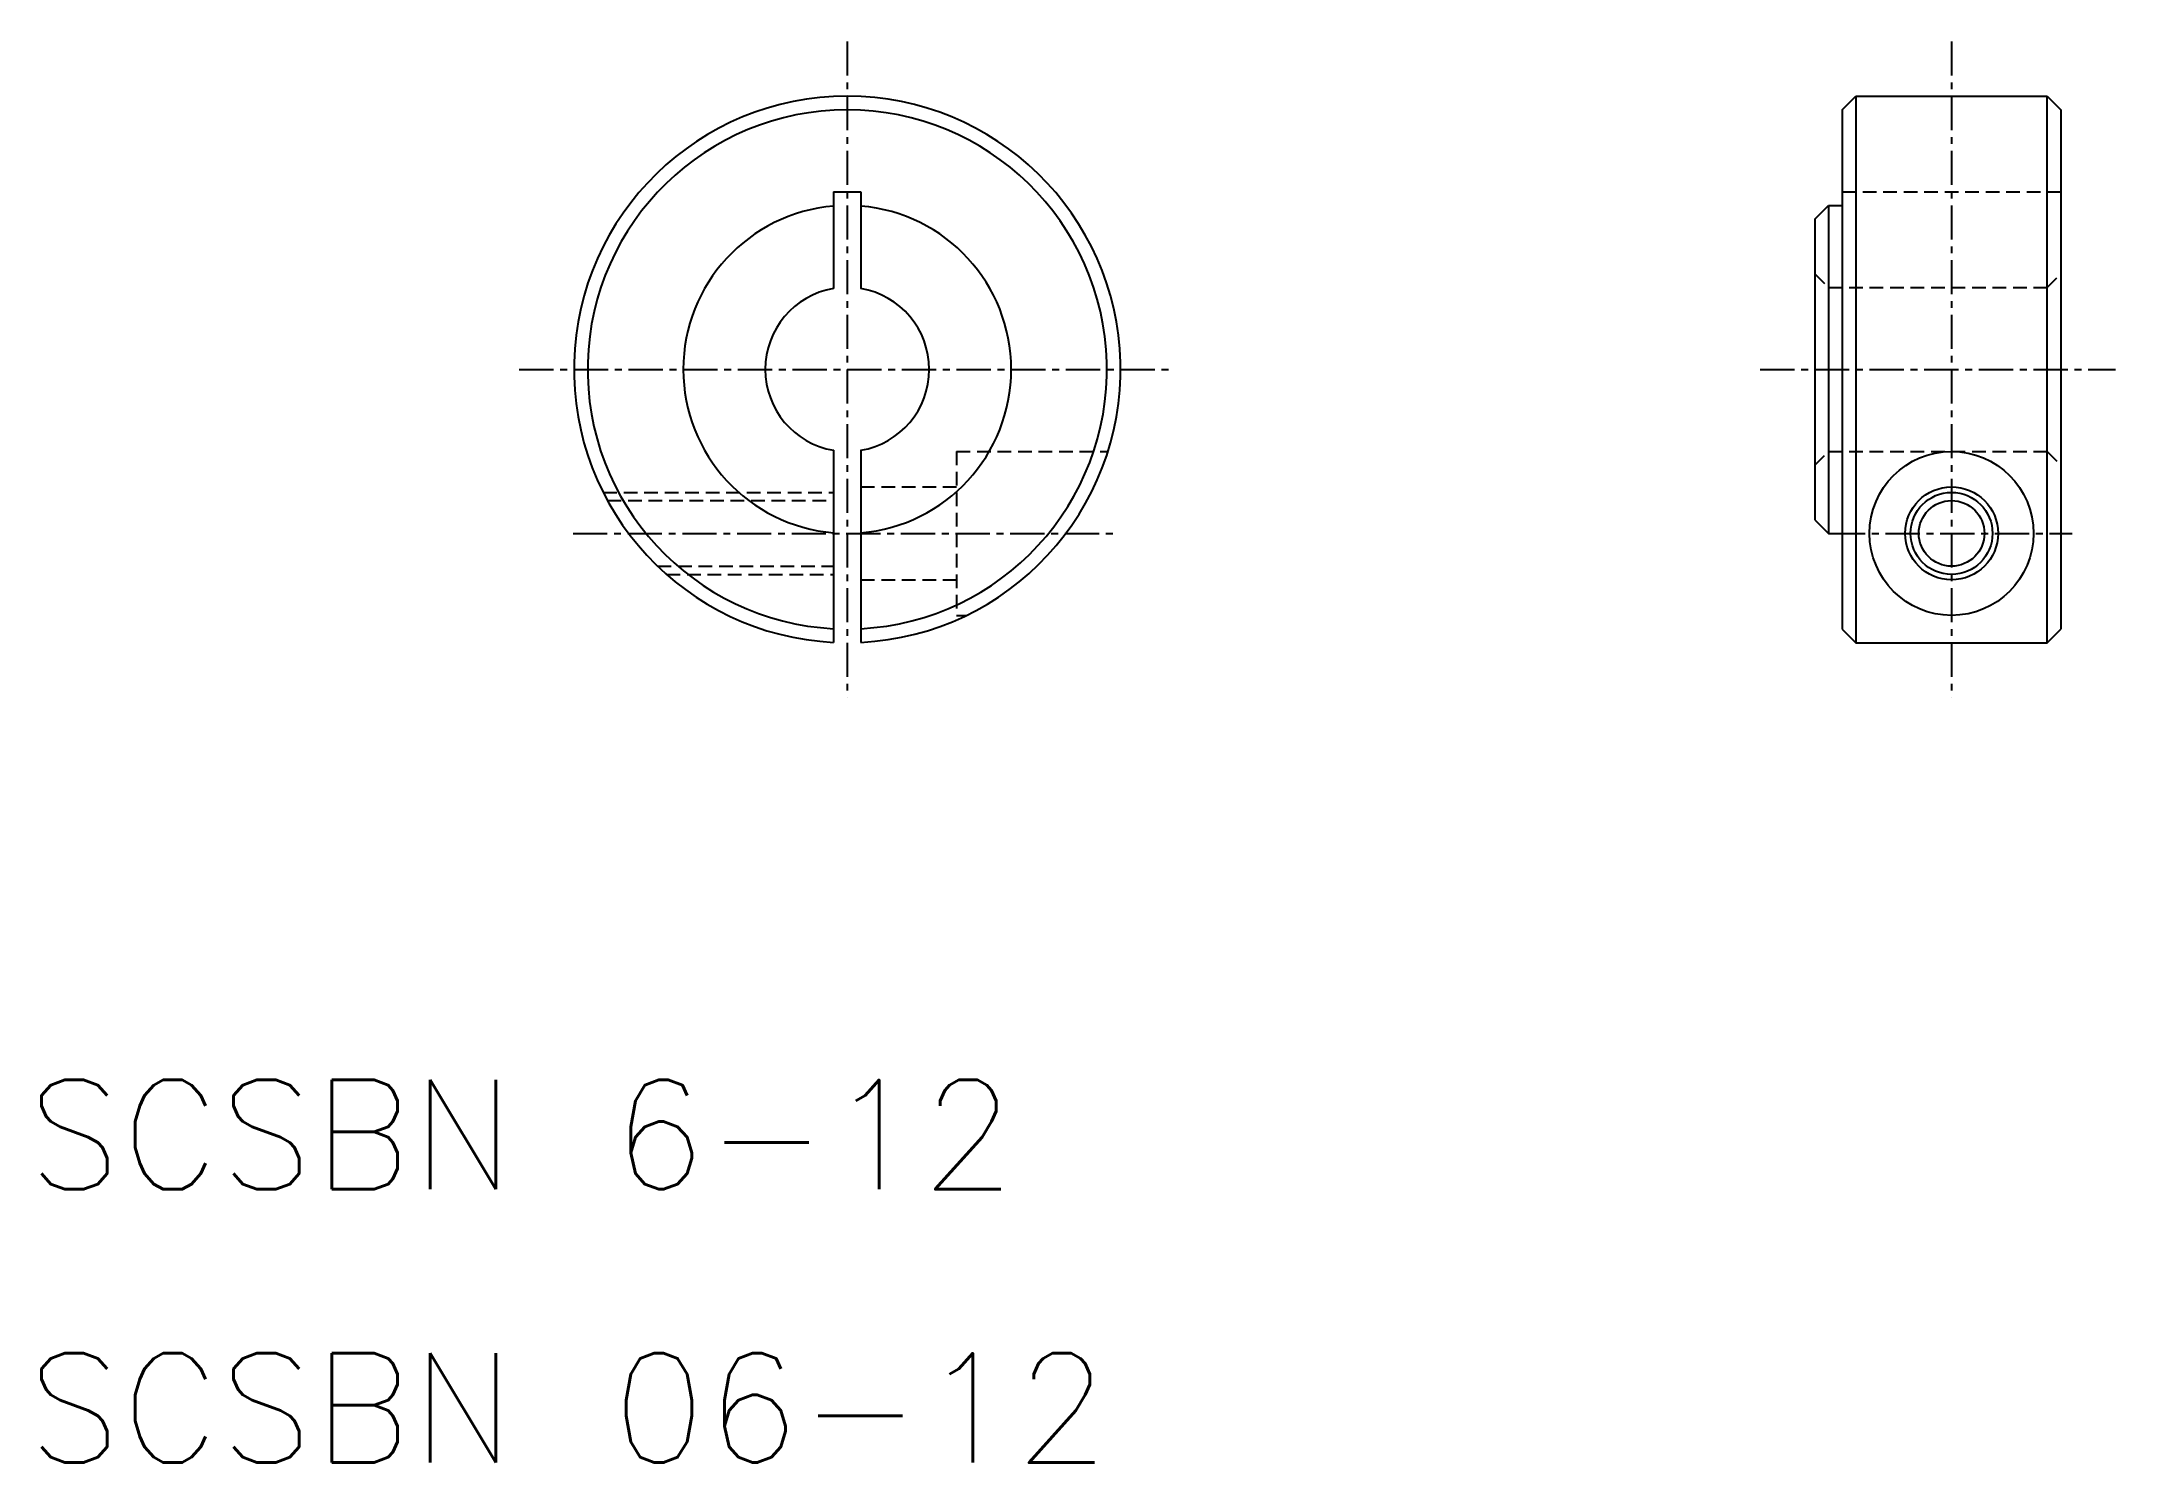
# Model space of a CAD drawing. Extents: x 708 to 783.9, y 77.2 to 129.2.
import ezdxf

# ---------------------------------------------------------------- set-up
doc = ezdxf.new("R2010")
doc.units = 0
doc.linetypes.add('CENTER', pattern=[2, 1.25, -0.25, 0.25, -0.25])
doc.linetypes.add('DASHED', pattern=[0.75, 0.5, -0.25])
doc.layers.get('0').update_dxf_attribs({"linetype": 'CONTINUOUS'})
doc.layers.add('CENTER', color=1, linetype='CENTER')
doc.styles.get("Standard").update_dxf_attribs({"font": 'txt.shx', "bigfont": 'bigfont.shx'})

msp = doc.modelspace()

# ---------------------------------------------------------------- linework, layer by layer
at = {"color": 7, "linetype": 'CONTINUOUS'}
for p, q in [((773.924, 126.657), (774.424, 127.157)), ((774.424, 127.157), (774.424, 107.157)), ((774.424, 127.157), (781.424, 127.157)), ((781.424, 107.157), (781.424, 127.157)), ((781.424, 127.157), (781.924, 126.657)), ((773.924, 126.657), (773.924, 107.657)), ((781.924, 126.657), (781.924, 107.657)), ((737.015, 123.657), (737.015, 120.115)), ((737.015, 123.657), (738.015, 123.657)), ((738.015, 123.657), (738.015, 120.115)), ((772.924, 122.657), (773.424, 123.157)), ((773.424, 123.157), (773.424, 111.157)), ((773.424, 123.157), (773.924, 123.157)), ((772.924, 122.657), (772.924, 111.657)), ((773.924, 117.157), (773.924, 117.157)), ((737.015, 114.199), (737.015, 107.17)), ((738.015, 114.199), (738.015, 107.17)), ((772.924, 111.657), (773.424, 111.157)), ((773.424, 111.157), (773.924, 111.157)), ((773.924, 107.657), (774.424, 107.157)), ((774.424, 107.157), (781.424, 107.157)), ((781.424, 107.157), (781.924, 107.657))]:
    msp.add_line(p, q, dxfattribs=at)
at = {"color": 3, "linetype": 'DASHED'}
for p, q in [((773.924, 123.657), (781.924, 123.657)), ((772.924, 120.657), (773.424, 120.157)), ((773.424, 120.157), (781.424, 120.157)), ((781.424, 120.157), (781.924, 120.657)), ((741.515, 114.157), (741.515, 108.157)), ((741.515, 114.157), (747.055, 114.157)), ((772.924, 113.657), (773.424, 114.157)), ((773.424, 114.157), (781.424, 114.157)), ((781.424, 114.157), (781.924, 113.657)), ((728.585, 112.657), (737.015, 112.657)), ((728.743, 112.357), (737.015, 112.357)), ((738.015, 112.857), (741.515, 112.857)), ((730.576, 109.957), (737.015, 109.957)), ((730.901, 109.657), (737.015, 109.657)), ((738.015, 109.457), (741.515, 109.457)), ((741.515, 108.157), (741.874, 108.157))]:
    msp.add_line(p, q, dxfattribs=at)
at = {"color": 7, "linetype": 'CONTINUOUS'}
for radius in [3, 1.7, 1.2]:
    msp.add_circle((777.924, 111.157), radius, dxfattribs=at)
at = {"color": 3}
msp.add_circle((777.924, 111.157), 1.5, dxfattribs=at)
at = {"color": 7, "linetype": 'CONTINUOUS'}
for radius, start, end in [(10, 272.86598, 267.13402), (9.5, 273.01696, 266.98304), (6, 94.78019, 265.21981), (6, 274.78019, 85.21981), (3, 99.59407, 260.40593), (3, 279.59407, 80.40593)]:
    msp.add_arc((737.515, 117.157), radius, start, end, dxfattribs=at)
at = {"layer": 'CENTER', "color": 1, "linetype": 'CENTER'}
for p, q in [((737.515, 129.157), (737.515, 105.157)), ((777.924, 129.157), (777.924, 105.157)), ((725.515, 117.157), (749.515, 117.157)), ((770.924, 117.157), (783.924, 117.157)), ((727.481, 111.157), (747.403, 111.157)), ((773.511, 111.157), (782.337, 111.157))]:
    msp.add_line(p, q, dxfattribs=at)

# ---------------------------------------------------------------- texts
at = {"color": 7, "linetype": 'CONTINUOUS'}
for s, p in [('SCSBN 6-12', (707.515, 87.157)), ('SCSBN 06-12', (707.515, 77.157))]:
    msp.add_text(s, height=4, dxfattribs=at).set_placement(p)

doc.saveas('drawing.dxf')
